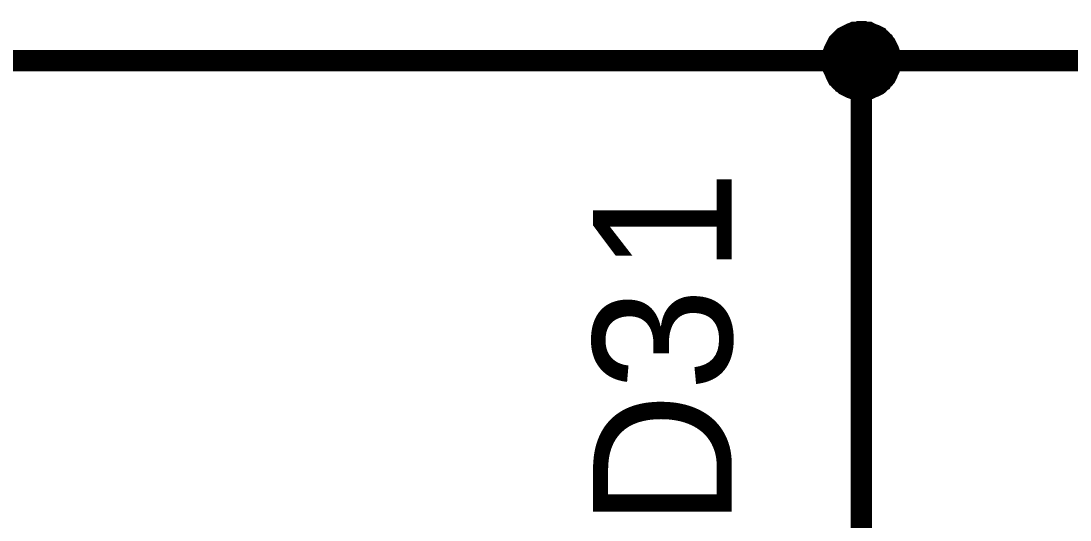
# Model space of a CAD drawing. Header units: millimetres. Extents: x 0 to 20.9, y 0 to 9.5.
# Drawn here: x 10.535 to 11.116, y 7.445 to 7.722 of the extents above; entities that cross this region are included whole.
import ezdxf

# ---------------------------------------------------------------- set-up
doc = ezdxf.new("R2010")
doc.units = ezdxf.units.MM
doc.header["$MEASUREMENT"] = 0
doc.layers.add('Sheet', color=255, linetype='Continuous')

msp = doc.modelspace()

# ---------------------------------------------------------------- linework, layer by layer
at = {"layer": 'Sheet'}
for points, const_width in [([(10.98025, 7.69974), (10.98025, 7.701), (10.98025, 7.70183), (10.98066, 7.70267), (10.98066, 7.70392), (10.98066, 7.70476), (10.98108, 7.70559), (10.9815, 7.70685), (10.98192, 7.70768), (10.98233, 7.70852), (10.98275, 7.70935), (10.98317, 7.71019), (10.98359, 7.71102), (10.984, 7.71186), (10.98484, 7.71269), (10.98526, 7.71311), (10.98609, 7.71395), (10.98693, 7.71478), (10.98735, 7.7152), (10.98818, 7.71603), (10.98902, 7.71645), (10.98985, 7.71687), (10.99069, 7.71729), (10.99152, 7.71771), (10.99236, 7.71812), (10.99319, 7.71854), (10.99445, 7.71896), (10.99528, 7.71938), (10.99612, 7.71938), (10.99737, 7.71938), (10.99821, 7.71979), (10.99904, 7.71979), (11.00029, 7.71979)], 0.0039), ([(10.98025, 7.69974), (10.98025, 7.701), (10.98025, 7.70183), (10.98066, 7.70267), (10.98066, 7.70392), (10.98066, 7.70476), (10.98108, 7.70559), (10.9815, 7.70685), (10.98192, 7.70768), (10.98233, 7.70852), (10.98275, 7.70935), (10.98317, 7.71019), (10.98359, 7.71102), (10.984, 7.71186), (10.98484, 7.71269), (10.98526, 7.71311), (10.98609, 7.71395), (10.98693, 7.71478), (10.98735, 7.7152), (10.98818, 7.71603), (10.98902, 7.71645), (10.98985, 7.71687), (10.99069, 7.71729), (10.99152, 7.71771), (10.99236, 7.71812), (10.99319, 7.71854), (10.99445, 7.71896), (10.99528, 7.71938), (10.99612, 7.71938), (10.99737, 7.71938), (10.99821, 7.71979), (10.99904, 7.71979), (11.00029, 7.71979)], 0.0039), ([(10.98025, 7.69974), (10.98025, 7.701), (10.98025, 7.70183), (10.98066, 7.70267), (10.98066, 7.70392), (10.98066, 7.70476), (10.98108, 7.70559), (10.9815, 7.70685), (10.98192, 7.70768), (10.98233, 7.70852), (10.98275, 7.70935), (10.98317, 7.71019), (10.98359, 7.71102), (10.984, 7.71186), (10.98484, 7.71269), (10.98526, 7.71311), (10.98609, 7.71395), (10.98693, 7.71478), (10.98735, 7.7152), (10.98818, 7.71603), (10.98902, 7.71645), (10.98985, 7.71687), (10.99069, 7.71729), (10.99152, 7.71771), (10.99236, 7.71812), (10.99319, 7.71854), (10.99445, 7.71896), (10.99528, 7.71938), (10.99612, 7.71938), (10.99737, 7.71938), (10.99821, 7.71979), (10.99904, 7.71979), (11.00029, 7.71979)], 0.0039), ([(10.98025, 7.69974), (10.98025, 7.701), (10.98025, 7.70183), (10.98066, 7.70267), (10.98066, 7.70392), (10.98066, 7.70476), (10.98108, 7.70559), (10.9815, 7.70685), (10.98192, 7.70768), (10.98233, 7.70852), (10.98275, 7.70935), (10.98317, 7.71019), (10.98359, 7.71102), (10.984, 7.71186), (10.98484, 7.71269), (10.98526, 7.71311), (10.98609, 7.71395), (10.98693, 7.71478), (10.98735, 7.7152), (10.98818, 7.71603), (10.98902, 7.71645), (10.98985, 7.71687), (10.99069, 7.71729), (10.99152, 7.71771), (10.99236, 7.71812), (10.99319, 7.71854), (10.99445, 7.71896), (10.99528, 7.71938), (10.99612, 7.71938), (10.99737, 7.71938), (10.99821, 7.71979), (10.99904, 7.71979), (11.00029, 7.71979)], 0.0039), ([(10.98025, 7.69974), (10.98025, 7.701), (10.98025, 7.70183), (10.98066, 7.70267), (10.98066, 7.70392), (10.98066, 7.70476), (10.98108, 7.70559), (10.9815, 7.70685), (10.98192, 7.70768), (10.98233, 7.70852), (10.98275, 7.70935), (10.98317, 7.71019), (10.98359, 7.71102), (10.984, 7.71186), (10.98484, 7.71269), (10.98526, 7.71311), (10.98609, 7.71395), (10.98693, 7.71478), (10.98735, 7.7152), (10.98818, 7.71603), (10.98902, 7.71645), (10.98985, 7.71687), (10.99069, 7.71729), (10.99152, 7.71771), (10.99236, 7.71812), (10.99319, 7.71854), (10.99445, 7.71896), (10.99528, 7.71938), (10.99612, 7.71938), (10.99737, 7.71938), (10.99821, 7.71979), (10.99904, 7.71979), (11.00029, 7.71979)], 0.0039), ([(10.98025, 7.69974), (10.98025, 7.701), (10.98025, 7.70183), (10.98066, 7.70267), (10.98066, 7.70392), (10.98066, 7.70476), (10.98108, 7.70559), (10.9815, 7.70685), (10.98192, 7.70768), (10.98233, 7.70852), (10.98275, 7.70935), (10.98317, 7.71019), (10.98359, 7.71102), (10.984, 7.71186), (10.98484, 7.71269), (10.98526, 7.71311), (10.98609, 7.71395), (10.98693, 7.71478), (10.98735, 7.7152), (10.98818, 7.71603), (10.98902, 7.71645), (10.98985, 7.71687), (10.99069, 7.71729), (10.99152, 7.71771), (10.99236, 7.71812), (10.99319, 7.71854), (10.99445, 7.71896), (10.99528, 7.71938), (10.99612, 7.71938), (10.99737, 7.71938), (10.99821, 7.71979), (10.99904, 7.71979), (11.00029, 7.71979)], 0.0039), ([(10.98025, 7.69974), (10.98025, 7.701), (10.98025, 7.70183), (10.98066, 7.70267), (10.98066, 7.70392), (10.98066, 7.70476), (10.98108, 7.70559), (10.9815, 7.70685), (10.98192, 7.70768), (10.98233, 7.70852), (10.98275, 7.70935), (10.98317, 7.71019), (10.98359, 7.71102), (10.984, 7.71186), (10.98484, 7.71269), (10.98526, 7.71311), (10.98609, 7.71395), (10.98693, 7.71478), (10.98735, 7.7152), (10.98818, 7.71603), (10.98902, 7.71645), (10.98985, 7.71687), (10.99069, 7.71729), (10.99152, 7.71771), (10.99236, 7.71812), (10.99319, 7.71854), (10.99445, 7.71896), (10.99528, 7.71938), (10.99612, 7.71938), (10.99737, 7.71938), (10.99821, 7.71979), (10.99904, 7.71979), (11.00029, 7.71979)], 0.0039), ([(10.98025, 7.69974), (10.98025, 7.701), (10.98025, 7.70183), (10.98066, 7.70267), (10.98066, 7.70392), (10.98066, 7.70476), (10.98108, 7.70559), (10.9815, 7.70685), (10.98192, 7.70768), (10.98233, 7.70852), (10.98275, 7.70935), (10.98317, 7.71019), (10.98359, 7.71102), (10.984, 7.71186), (10.98484, 7.71269), (10.98526, 7.71311), (10.98609, 7.71395), (10.98693, 7.71478), (10.98735, 7.7152), (10.98818, 7.71603), (10.98902, 7.71645), (10.98985, 7.71687), (10.99069, 7.71729), (10.99152, 7.71771), (10.99236, 7.71812), (10.99319, 7.71854), (10.99445, 7.71896), (10.99528, 7.71938), (10.99612, 7.71938), (10.99737, 7.71938), (10.99821, 7.71979), (10.99904, 7.71979), (11.00029, 7.71979)], 0.0039), ([(11.00029, 7.71979), (11.00029, 7.71979)], 0.0039), ([(11.00029, 7.71979), (11.00113, 7.71979), (11.00238, 7.71979), (11.00322, 7.71938), (11.00447, 7.71938), (11.00531, 7.71938), (11.00614, 7.71896), (11.00698, 7.71854), (11.00781, 7.71812), (11.00907, 7.71771), (11.0099, 7.71729), (11.01074, 7.71687), (11.01157, 7.71645), (11.01241, 7.71603), (11.01283, 7.7152), (11.01366, 7.71478), (11.0145, 7.71395), (11.01491, 7.71311), (11.01575, 7.71269), (11.01617, 7.71186), (11.017, 7.71102), (11.01742, 7.71019), (11.01784, 7.70935), (11.01826, 7.70852), (11.01867, 7.70768), (11.01909, 7.70685), (11.01951, 7.70559), (11.01951, 7.70476), (11.01993, 7.70392), (11.01993, 7.70267), (11.02034, 7.70183), (11.02034, 7.701), (11.02034, 7.69974)], 0.0039), ([(11.00029, 7.71979), (11.00029, 7.71979)], 0.0039), ([(11.00029, 7.71979), (11.00113, 7.71979), (11.00238, 7.71979), (11.00322, 7.71938), (11.00447, 7.71938), (11.00531, 7.71938), (11.00614, 7.71896), (11.00698, 7.71854), (11.00781, 7.71812), (11.00907, 7.71771), (11.0099, 7.71729), (11.01074, 7.71687), (11.01157, 7.71645), (11.01241, 7.71603), (11.01283, 7.7152), (11.01366, 7.71478), (11.0145, 7.71395), (11.01491, 7.71311), (11.01575, 7.71269), (11.01617, 7.71186), (11.017, 7.71102), (11.01742, 7.71019), (11.01784, 7.70935), (11.01826, 7.70852), (11.01867, 7.70768), (11.01909, 7.70685), (11.01951, 7.70559), (11.01951, 7.70476), (11.01993, 7.70392), (11.01993, 7.70267), (11.02034, 7.70183), (11.02034, 7.701), (11.02034, 7.69974)], 0.0039), ([(11.00029, 7.71979), (11.00029, 7.71979)], 0.0039), ([(11.00029, 7.71979), (11.00113, 7.71979), (11.00238, 7.71979), (11.00322, 7.71938), (11.00447, 7.71938), (11.00531, 7.71938), (11.00614, 7.71896), (11.00698, 7.71854), (11.00781, 7.71812), (11.00907, 7.71771), (11.0099, 7.71729), (11.01074, 7.71687), (11.01157, 7.71645), (11.01241, 7.71603), (11.01283, 7.7152), (11.01366, 7.71478), (11.0145, 7.71395), (11.01491, 7.71311), (11.01575, 7.71269), (11.01617, 7.71186), (11.017, 7.71102), (11.01742, 7.71019), (11.01784, 7.70935), (11.01826, 7.70852), (11.01867, 7.70768), (11.01909, 7.70685), (11.01951, 7.70559), (11.01951, 7.70476), (11.01993, 7.70392), (11.01993, 7.70267), (11.02034, 7.70183), (11.02034, 7.701), (11.02034, 7.69974)], 0.0039), ([(11.00029, 7.71979), (11.00029, 7.71979)], 0.0039), ([(11.00029, 7.71979), (11.00113, 7.71979), (11.00238, 7.71979), (11.00322, 7.71938), (11.00447, 7.71938), (11.00531, 7.71938), (11.00614, 7.71896), (11.00698, 7.71854), (11.00781, 7.71812), (11.00907, 7.71771), (11.0099, 7.71729), (11.01074, 7.71687), (11.01157, 7.71645), (11.01241, 7.71603), (11.01283, 7.7152), (11.01366, 7.71478), (11.0145, 7.71395), (11.01491, 7.71311), (11.01575, 7.71269), (11.01617, 7.71186), (11.017, 7.71102), (11.01742, 7.71019), (11.01784, 7.70935), (11.01826, 7.70852), (11.01867, 7.70768), (11.01909, 7.70685), (11.01951, 7.70559), (11.01951, 7.70476), (11.01993, 7.70392), (11.01993, 7.70267), (11.02034, 7.70183), (11.02034, 7.701), (11.02034, 7.69974)], 0.0039), ([(11.00029, 7.71979), (11.00029, 7.71979)], 0.0039), ([(11.00029, 7.71979), (11.00113, 7.71979), (11.00238, 7.71979), (11.00322, 7.71938), (11.00447, 7.71938), (11.00531, 7.71938), (11.00614, 7.71896), (11.00698, 7.71854), (11.00781, 7.71812), (11.00907, 7.71771), (11.0099, 7.71729), (11.01074, 7.71687), (11.01157, 7.71645), (11.01241, 7.71603), (11.01283, 7.7152), (11.01366, 7.71478), (11.0145, 7.71395), (11.01491, 7.71311), (11.01575, 7.71269), (11.01617, 7.71186), (11.017, 7.71102), (11.01742, 7.71019), (11.01784, 7.70935), (11.01826, 7.70852), (11.01867, 7.70768), (11.01909, 7.70685), (11.01951, 7.70559), (11.01951, 7.70476), (11.01993, 7.70392), (11.01993, 7.70267), (11.02034, 7.70183), (11.02034, 7.701), (11.02034, 7.69974)], 0.0039), ([(11.00029, 7.71979), (11.00029, 7.71979)], 0.0039), ([(11.00029, 7.71979), (11.00113, 7.71979), (11.00238, 7.71979), (11.00322, 7.71938), (11.00447, 7.71938), (11.00531, 7.71938), (11.00614, 7.71896), (11.00698, 7.71854), (11.00781, 7.71812), (11.00907, 7.71771), (11.0099, 7.71729), (11.01074, 7.71687), (11.01157, 7.71645), (11.01241, 7.71603), (11.01283, 7.7152), (11.01366, 7.71478), (11.0145, 7.71395), (11.01491, 7.71311), (11.01575, 7.71269), (11.01617, 7.71186), (11.017, 7.71102), (11.01742, 7.71019), (11.01784, 7.70935), (11.01826, 7.70852), (11.01867, 7.70768), (11.01909, 7.70685), (11.01951, 7.70559), (11.01951, 7.70476), (11.01993, 7.70392), (11.01993, 7.70267), (11.02034, 7.70183), (11.02034, 7.701), (11.02034, 7.69974)], 0.0039), ([(11.00029, 7.71979), (11.00029, 7.71979)], 0.0039), ([(11.00029, 7.71979), (11.00113, 7.71979), (11.00238, 7.71979), (11.00322, 7.71938), (11.00447, 7.71938), (11.00531, 7.71938), (11.00614, 7.71896), (11.00698, 7.71854), (11.00781, 7.71812), (11.00907, 7.71771), (11.0099, 7.71729), (11.01074, 7.71687), (11.01157, 7.71645), (11.01241, 7.71603), (11.01283, 7.7152), (11.01366, 7.71478), (11.0145, 7.71395), (11.01491, 7.71311), (11.01575, 7.71269), (11.01617, 7.71186), (11.017, 7.71102), (11.01742, 7.71019), (11.01784, 7.70935), (11.01826, 7.70852), (11.01867, 7.70768), (11.01909, 7.70685), (11.01951, 7.70559), (11.01951, 7.70476), (11.01993, 7.70392), (11.01993, 7.70267), (11.02034, 7.70183), (11.02034, 7.701), (11.02034, 7.69974)], 0.0039), ([(11.00029, 7.71979), (11.00029, 7.71979)], 0.0039), ([(11.00029, 7.71979), (11.00113, 7.71979), (11.00238, 7.71979), (11.00322, 7.71938), (11.00447, 7.71938), (11.00531, 7.71938), (11.00614, 7.71896), (11.00698, 7.71854), (11.00781, 7.71812), (11.00907, 7.71771), (11.0099, 7.71729), (11.01074, 7.71687), (11.01157, 7.71645), (11.01241, 7.71603), (11.01283, 7.7152), (11.01366, 7.71478), (11.0145, 7.71395), (11.01491, 7.71311), (11.01575, 7.71269), (11.01617, 7.71186), (11.017, 7.71102), (11.01742, 7.71019), (11.01784, 7.70935), (11.01826, 7.70852), (11.01867, 7.70768), (11.01909, 7.70685), (11.01951, 7.70559), (11.01951, 7.70476), (11.01993, 7.70392), (11.01993, 7.70267), (11.02034, 7.70183), (11.02034, 7.701), (11.02034, 7.69974)], 0.0039), ([(10.40049, 7.69974), (11.00029, 7.69974), (11.40044, 7.69974), (12.00025, 7.69974), (12.40039, 7.69974), (13.0002, 7.69974), (13.40034, 7.69974), (14.00015, 7.69974), (14.40029, 7.69974), (15.0001, 7.69974), (15.40025, 7.69974), (16.00005, 7.69974), (16.4002, 7.69974), (17, 7.69974), (17.40015, 7.69974), (17.99995, 7.69974), (18.4001, 7.69974), (18.4001, 7.49925)], 0.0118), ([(11.00029, 7.6797), (10.99904, 7.6797), (10.99821, 7.6797), (10.99737, 7.68011), (10.99612, 7.68011), (10.99528, 7.68053), (10.99445, 7.68053), (10.99319, 7.68095), (10.99236, 7.68137), (10.99152, 7.68178), (10.99069, 7.6822), (10.98985, 7.68262), (10.98902, 7.68304), (10.98818, 7.68387), (10.98735, 7.68429), (10.98693, 7.68513), (10.98609, 7.68554), (10.98526, 7.68638), (10.98484, 7.68721), (10.984, 7.68763), (10.98359, 7.68847), (10.98317, 7.6893), (10.98275, 7.69014), (10.98233, 7.69097), (10.98192, 7.69223), (10.9815, 7.69306), (10.98108, 7.6939), (10.98066, 7.69473), (10.98066, 7.69557), (10.98066, 7.69682), (10.98025, 7.69766), (10.98025, 7.69891), (10.98025, 7.69974)], 0.0039), ([(10.98025, 7.69974), (10.98025, 7.69974)], 0.0039), ([(11.00029, 7.6797), (10.99904, 7.6797), (10.99821, 7.6797), (10.99737, 7.68011), (10.99612, 7.68011), (10.99528, 7.68053), (10.99445, 7.68053), (10.99319, 7.68095), (10.99236, 7.68137), (10.99152, 7.68178), (10.99069, 7.6822), (10.98985, 7.68262), (10.98902, 7.68304), (10.98818, 7.68387), (10.98735, 7.68429), (10.98693, 7.68513), (10.98609, 7.68554), (10.98526, 7.68638), (10.98484, 7.68721), (10.984, 7.68763), (10.98359, 7.68847), (10.98317, 7.6893), (10.98275, 7.69014), (10.98233, 7.69097), (10.98192, 7.69223), (10.9815, 7.69306), (10.98108, 7.6939), (10.98066, 7.69473), (10.98066, 7.69557), (10.98066, 7.69682), (10.98025, 7.69766), (10.98025, 7.69891), (10.98025, 7.69974)], 0.0039), ([(10.98025, 7.69974), (10.98025, 7.69974)], 0.0039), ([(11.00029, 7.6797), (10.99904, 7.6797), (10.99821, 7.6797), (10.99737, 7.68011), (10.99612, 7.68011), (10.99528, 7.68053), (10.99445, 7.68053), (10.99319, 7.68095), (10.99236, 7.68137), (10.99152, 7.68178), (10.99069, 7.6822), (10.98985, 7.68262), (10.98902, 7.68304), (10.98818, 7.68387), (10.98735, 7.68429), (10.98693, 7.68513), (10.98609, 7.68554), (10.98526, 7.68638), (10.98484, 7.68721), (10.984, 7.68763), (10.98359, 7.68847), (10.98317, 7.6893), (10.98275, 7.69014), (10.98233, 7.69097), (10.98192, 7.69223), (10.9815, 7.69306), (10.98108, 7.6939), (10.98066, 7.69473), (10.98066, 7.69557), (10.98066, 7.69682), (10.98025, 7.69766), (10.98025, 7.69891), (10.98025, 7.69974)], 0.0039), ([(10.98025, 7.69974), (10.98025, 7.69974)], 0.0039), ([(11.00029, 7.6797), (10.99904, 7.6797), (10.99821, 7.6797), (10.99737, 7.68011), (10.99612, 7.68011), (10.99528, 7.68053), (10.99445, 7.68053), (10.99319, 7.68095), (10.99236, 7.68137), (10.99152, 7.68178), (10.99069, 7.6822), (10.98985, 7.68262), (10.98902, 7.68304), (10.98818, 7.68387), (10.98735, 7.68429), (10.98693, 7.68513), (10.98609, 7.68554), (10.98526, 7.68638), (10.98484, 7.68721), (10.984, 7.68763), (10.98359, 7.68847), (10.98317, 7.6893), (10.98275, 7.69014), (10.98233, 7.69097), (10.98192, 7.69223), (10.9815, 7.69306), (10.98108, 7.6939), (10.98066, 7.69473), (10.98066, 7.69557), (10.98066, 7.69682), (10.98025, 7.69766), (10.98025, 7.69891), (10.98025, 7.69974)], 0.0039), ([(10.98025, 7.69974), (10.98025, 7.69974)], 0.0039), ([(11.00029, 7.6797), (10.99904, 7.6797), (10.99821, 7.6797), (10.99737, 7.68011), (10.99612, 7.68011), (10.99528, 7.68053), (10.99445, 7.68053), (10.99319, 7.68095), (10.99236, 7.68137), (10.99152, 7.68178), (10.99069, 7.6822), (10.98985, 7.68262), (10.98902, 7.68304), (10.98818, 7.68387), (10.98735, 7.68429), (10.98693, 7.68513), (10.98609, 7.68554), (10.98526, 7.68638), (10.98484, 7.68721), (10.984, 7.68763), (10.98359, 7.68847), (10.98317, 7.6893), (10.98275, 7.69014), (10.98233, 7.69097), (10.98192, 7.69223), (10.9815, 7.69306), (10.98108, 7.6939), (10.98066, 7.69473), (10.98066, 7.69557), (10.98066, 7.69682), (10.98025, 7.69766), (10.98025, 7.69891), (10.98025, 7.69974)], 0.0039), ([(10.98025, 7.69974), (10.98025, 7.69974)], 0.0039), ([(11.00029, 7.6797), (10.99904, 7.6797), (10.99821, 7.6797), (10.99737, 7.68011), (10.99612, 7.68011), (10.99528, 7.68053), (10.99445, 7.68053), (10.99319, 7.68095), (10.99236, 7.68137), (10.99152, 7.68178), (10.99069, 7.6822), (10.98985, 7.68262), (10.98902, 7.68304), (10.98818, 7.68387), (10.98735, 7.68429), (10.98693, 7.68513), (10.98609, 7.68554), (10.98526, 7.68638), (10.98484, 7.68721), (10.984, 7.68763), (10.98359, 7.68847), (10.98317, 7.6893), (10.98275, 7.69014), (10.98233, 7.69097), (10.98192, 7.69223), (10.9815, 7.69306), (10.98108, 7.6939), (10.98066, 7.69473), (10.98066, 7.69557), (10.98066, 7.69682), (10.98025, 7.69766), (10.98025, 7.69891), (10.98025, 7.69974)], 0.0039), ([(10.98025, 7.69974), (10.98025, 7.69974)], 0.0039), ([(11.00029, 7.6797), (10.99904, 7.6797), (10.99821, 7.6797), (10.99737, 7.68011), (10.99612, 7.68011), (10.99528, 7.68053), (10.99445, 7.68053), (10.99319, 7.68095), (10.99236, 7.68137), (10.99152, 7.68178), (10.99069, 7.6822), (10.98985, 7.68262), (10.98902, 7.68304), (10.98818, 7.68387), (10.98735, 7.68429), (10.98693, 7.68513), (10.98609, 7.68554), (10.98526, 7.68638), (10.98484, 7.68721), (10.984, 7.68763), (10.98359, 7.68847), (10.98317, 7.6893), (10.98275, 7.69014), (10.98233, 7.69097), (10.98192, 7.69223), (10.9815, 7.69306), (10.98108, 7.6939), (10.98066, 7.69473), (10.98066, 7.69557), (10.98066, 7.69682), (10.98025, 7.69766), (10.98025, 7.69891), (10.98025, 7.69974)], 0.0039), ([(10.98025, 7.69974), (10.98025, 7.69974)], 0.0039), ([(11.00029, 7.6797), (10.99904, 7.6797), (10.99821, 7.6797), (10.99737, 7.68011), (10.99612, 7.68011), (10.99528, 7.68053), (10.99445, 7.68053), (10.99319, 7.68095), (10.99236, 7.68137), (10.99152, 7.68178), (10.99069, 7.6822), (10.98985, 7.68262), (10.98902, 7.68304), (10.98818, 7.68387), (10.98735, 7.68429), (10.98693, 7.68513), (10.98609, 7.68554), (10.98526, 7.68638), (10.98484, 7.68721), (10.984, 7.68763), (10.98359, 7.68847), (10.98317, 7.6893), (10.98275, 7.69014), (10.98233, 7.69097), (10.98192, 7.69223), (10.9815, 7.69306), (10.98108, 7.6939), (10.98066, 7.69473), (10.98066, 7.69557), (10.98066, 7.69682), (10.98025, 7.69766), (10.98025, 7.69891), (10.98025, 7.69974)], 0.0039), ([(10.98025, 7.69974), (10.98025, 7.69974)], 0.0039), ([(11.00029, 7.69974), (11.00029, 7.49967)], 0.0118), ([(11.02034, 7.69974), (11.02034, 7.69891), (11.02034, 7.69766), (11.01993, 7.69682), (11.01993, 7.69557), (11.01951, 7.69473), (11.01951, 7.6939), (11.01909, 7.69306), (11.01867, 7.69223), (11.01826, 7.69097), (11.01784, 7.69014), (11.01742, 7.6893), (11.017, 7.68847), (11.01617, 7.68763), (11.01575, 7.68721), (11.01491, 7.68638), (11.0145, 7.68554), (11.01366, 7.68513), (11.01283, 7.68429), (11.01241, 7.68387), (11.01157, 7.68304), (11.01074, 7.68262), (11.0099, 7.6822), (11.00907, 7.68178), (11.00781, 7.68137), (11.00698, 7.68095), (11.00614, 7.68053), (11.00531, 7.68053), (11.00447, 7.68011), (11.00322, 7.68011), (11.00238, 7.6797), (11.00113, 7.6797), (11.00029, 7.6797)], 0.0039), ([(11.02034, 7.69974), (11.02034, 7.69891), (11.02034, 7.69766), (11.01993, 7.69682), (11.01993, 7.69557), (11.01951, 7.69473), (11.01951, 7.6939), (11.01909, 7.69306), (11.01867, 7.69223), (11.01826, 7.69097), (11.01784, 7.69014), (11.01742, 7.6893), (11.017, 7.68847), (11.01617, 7.68763), (11.01575, 7.68721), (11.01491, 7.68638), (11.0145, 7.68554), (11.01366, 7.68513), (11.01283, 7.68429), (11.01241, 7.68387), (11.01157, 7.68304), (11.01074, 7.68262), (11.0099, 7.6822), (11.00907, 7.68178), (11.00781, 7.68137), (11.00698, 7.68095), (11.00614, 7.68053), (11.00531, 7.68053), (11.00447, 7.68011), (11.00322, 7.68011), (11.00238, 7.6797), (11.00113, 7.6797), (11.00029, 7.6797)], 0.0039), ([(11.02034, 7.69974), (11.02034, 7.69891), (11.02034, 7.69766), (11.01993, 7.69682), (11.01993, 7.69557), (11.01951, 7.69473), (11.01951, 7.6939), (11.01909, 7.69306), (11.01867, 7.69223), (11.01826, 7.69097), (11.01784, 7.69014), (11.01742, 7.6893), (11.017, 7.68847), (11.01617, 7.68763), (11.01575, 7.68721), (11.01491, 7.68638), (11.0145, 7.68554), (11.01366, 7.68513), (11.01283, 7.68429), (11.01241, 7.68387), (11.01157, 7.68304), (11.01074, 7.68262), (11.0099, 7.6822), (11.00907, 7.68178), (11.00781, 7.68137), (11.00698, 7.68095), (11.00614, 7.68053), (11.00531, 7.68053), (11.00447, 7.68011), (11.00322, 7.68011), (11.00238, 7.6797), (11.00113, 7.6797), (11.00029, 7.6797)], 0.0039), ([(11.02034, 7.69974), (11.02034, 7.69891), (11.02034, 7.69766), (11.01993, 7.69682), (11.01993, 7.69557), (11.01951, 7.69473), (11.01951, 7.6939), (11.01909, 7.69306), (11.01867, 7.69223), (11.01826, 7.69097), (11.01784, 7.69014), (11.01742, 7.6893), (11.017, 7.68847), (11.01617, 7.68763), (11.01575, 7.68721), (11.01491, 7.68638), (11.0145, 7.68554), (11.01366, 7.68513), (11.01283, 7.68429), (11.01241, 7.68387), (11.01157, 7.68304), (11.01074, 7.68262), (11.0099, 7.6822), (11.00907, 7.68178), (11.00781, 7.68137), (11.00698, 7.68095), (11.00614, 7.68053), (11.00531, 7.68053), (11.00447, 7.68011), (11.00322, 7.68011), (11.00238, 7.6797), (11.00113, 7.6797), (11.00029, 7.6797)], 0.0039), ([(11.02034, 7.69974), (11.02034, 7.69891), (11.02034, 7.69766), (11.01993, 7.69682), (11.01993, 7.69557), (11.01951, 7.69473), (11.01951, 7.6939), (11.01909, 7.69306), (11.01867, 7.69223), (11.01826, 7.69097), (11.01784, 7.69014), (11.01742, 7.6893), (11.017, 7.68847), (11.01617, 7.68763), (11.01575, 7.68721), (11.01491, 7.68638), (11.0145, 7.68554), (11.01366, 7.68513), (11.01283, 7.68429), (11.01241, 7.68387), (11.01157, 7.68304), (11.01074, 7.68262), (11.0099, 7.6822), (11.00907, 7.68178), (11.00781, 7.68137), (11.00698, 7.68095), (11.00614, 7.68053), (11.00531, 7.68053), (11.00447, 7.68011), (11.00322, 7.68011), (11.00238, 7.6797), (11.00113, 7.6797), (11.00029, 7.6797)], 0.0039), ([(11.02034, 7.69974), (11.02034, 7.69891), (11.02034, 7.69766), (11.01993, 7.69682), (11.01993, 7.69557), (11.01951, 7.69473), (11.01951, 7.6939), (11.01909, 7.69306), (11.01867, 7.69223), (11.01826, 7.69097), (11.01784, 7.69014), (11.01742, 7.6893), (11.017, 7.68847), (11.01617, 7.68763), (11.01575, 7.68721), (11.01491, 7.68638), (11.0145, 7.68554), (11.01366, 7.68513), (11.01283, 7.68429), (11.01241, 7.68387), (11.01157, 7.68304), (11.01074, 7.68262), (11.0099, 7.6822), (11.00907, 7.68178), (11.00781, 7.68137), (11.00698, 7.68095), (11.00614, 7.68053), (11.00531, 7.68053), (11.00447, 7.68011), (11.00322, 7.68011), (11.00238, 7.6797), (11.00113, 7.6797), (11.00029, 7.6797)], 0.0039), ([(11.02034, 7.69974), (11.02034, 7.69891), (11.02034, 7.69766), (11.01993, 7.69682), (11.01993, 7.69557), (11.01951, 7.69473), (11.01951, 7.6939), (11.01909, 7.69306), (11.01867, 7.69223), (11.01826, 7.69097), (11.01784, 7.69014), (11.01742, 7.6893), (11.017, 7.68847), (11.01617, 7.68763), (11.01575, 7.68721), (11.01491, 7.68638), (11.0145, 7.68554), (11.01366, 7.68513), (11.01283, 7.68429), (11.01241, 7.68387), (11.01157, 7.68304), (11.01074, 7.68262), (11.0099, 7.6822), (11.00907, 7.68178), (11.00781, 7.68137), (11.00698, 7.68095), (11.00614, 7.68053), (11.00531, 7.68053), (11.00447, 7.68011), (11.00322, 7.68011), (11.00238, 7.6797), (11.00113, 7.6797), (11.00029, 7.6797)], 0.0039), ([(11.02034, 7.69974), (11.02034, 7.69891), (11.02034, 7.69766), (11.01993, 7.69682), (11.01993, 7.69557), (11.01951, 7.69473), (11.01951, 7.6939), (11.01909, 7.69306), (11.01867, 7.69223), (11.01826, 7.69097), (11.01784, 7.69014), (11.01742, 7.6893), (11.017, 7.68847), (11.01617, 7.68763), (11.01575, 7.68721), (11.01491, 7.68638), (11.0145, 7.68554), (11.01366, 7.68513), (11.01283, 7.68429), (11.01241, 7.68387), (11.01157, 7.68304), (11.01074, 7.68262), (11.0099, 7.6822), (11.00907, 7.68178), (11.00781, 7.68137), (11.00698, 7.68095), (11.00614, 7.68053), (11.00531, 7.68053), (11.00447, 7.68011), (11.00322, 7.68011), (11.00238, 7.6797), (11.00113, 7.6797), (11.00029, 7.6797)], 0.0039), ([(11.02034, 7.69974), (11.02034, 7.69974), (11.02034, 7.69974), (11.02034, 7.69974), (11.02034, 7.69974), (11.02034, 7.69974), (11.02034, 7.69974), (11.02034, 7.69974), (11.02034, 7.69974), (11.02034, 7.69974), (11.02034, 7.69974), (11.02034, 7.69974), (11.02034, 7.69974), (11.02034, 7.69974), (11.02034, 7.69974), (11.02034, 7.69974), (11.02034, 7.69974), (11.02034, 7.69974), (11.02034, 7.69974), (11.02034, 7.69974), (11.02034, 7.69974), (11.02034, 7.69974), (11.02034, 7.69974), (11.02034, 7.69974), (11.02034, 7.69974), (11.02034, 7.69974), (11.02034, 7.69974), (11.02034, 7.69974), (11.02034, 7.69974), (11.02034, 7.69974), (11.02034, 7.69974), (11.02034, 7.69974), (11.02034, 7.69974)], 0.0039), ([(11.02034, 7.69974), (11.02034, 7.69974)], 0.0039), ([(11.02034, 7.69974), (11.02034, 7.69974), (11.02034, 7.69974), (11.02034, 7.69974), (11.02034, 7.69974), (11.02034, 7.69974), (11.02034, 7.69974), (11.02034, 7.69974), (11.02034, 7.69974), (11.02034, 7.69974), (11.02034, 7.69974), (11.02034, 7.69974), (11.02034, 7.69974), (11.02034, 7.69974), (11.02034, 7.69974), (11.02034, 7.69974), (11.02034, 7.69974), (11.02034, 7.69974), (11.02034, 7.69974), (11.02034, 7.69974), (11.02034, 7.69974), (11.02034, 7.69974), (11.02034, 7.69974), (11.02034, 7.69974), (11.02034, 7.69974), (11.02034, 7.69974), (11.02034, 7.69974), (11.02034, 7.69974), (11.02034, 7.69974), (11.02034, 7.69974), (11.02034, 7.69974), (11.02034, 7.69974), (11.02034, 7.69974)], 0.0039), ([(11.02034, 7.69974), (11.02034, 7.69974)], 0.0039), ([(11.02034, 7.69974), (11.02034, 7.69974), (11.02034, 7.69974), (11.02034, 7.69974), (11.02034, 7.69974), (11.02034, 7.69974), (11.02034, 7.69974), (11.02034, 7.69974), (11.02034, 7.69974), (11.02034, 7.69974), (11.02034, 7.69974), (11.02034, 7.69974), (11.02034, 7.69974), (11.02034, 7.69974), (11.02034, 7.69974), (11.02034, 7.69974), (11.02034, 7.69974), (11.02034, 7.69974), (11.02034, 7.69974), (11.02034, 7.69974), (11.02034, 7.69974), (11.02034, 7.69974), (11.02034, 7.69974), (11.02034, 7.69974), (11.02034, 7.69974), (11.02034, 7.69974), (11.02034, 7.69974), (11.02034, 7.69974), (11.02034, 7.69974), (11.02034, 7.69974), (11.02034, 7.69974), (11.02034, 7.69974), (11.02034, 7.69974)], 0.0039), ([(11.02034, 7.69974), (11.02034, 7.69974)], 0.0039), ([(11.02034, 7.69974), (11.02034, 7.69974), (11.02034, 7.69974), (11.02034, 7.69974), (11.02034, 7.69974), (11.02034, 7.69974), (11.02034, 7.69974), (11.02034, 7.69974), (11.02034, 7.69974), (11.02034, 7.69974), (11.02034, 7.69974), (11.02034, 7.69974), (11.02034, 7.69974), (11.02034, 7.69974), (11.02034, 7.69974), (11.02034, 7.69974), (11.02034, 7.69974), (11.02034, 7.69974), (11.02034, 7.69974), (11.02034, 7.69974), (11.02034, 7.69974), (11.02034, 7.69974), (11.02034, 7.69974), (11.02034, 7.69974), (11.02034, 7.69974), (11.02034, 7.69974), (11.02034, 7.69974), (11.02034, 7.69974), (11.02034, 7.69974), (11.02034, 7.69974), (11.02034, 7.69974), (11.02034, 7.69974), (11.02034, 7.69974)], 0.0039), ([(11.02034, 7.69974), (11.02034, 7.69974)], 0.0039), ([(11.02034, 7.69974), (11.02034, 7.69974), (11.02034, 7.69974), (11.02034, 7.69974), (11.02034, 7.69974), (11.02034, 7.69974), (11.02034, 7.69974), (11.02034, 7.69974), (11.02034, 7.69974), (11.02034, 7.69974), (11.02034, 7.69974), (11.02034, 7.69974), (11.02034, 7.69974), (11.02034, 7.69974), (11.02034, 7.69974), (11.02034, 7.69974), (11.02034, 7.69974), (11.02034, 7.69974), (11.02034, 7.69974), (11.02034, 7.69974), (11.02034, 7.69974), (11.02034, 7.69974), (11.02034, 7.69974), (11.02034, 7.69974), (11.02034, 7.69974), (11.02034, 7.69974), (11.02034, 7.69974), (11.02034, 7.69974), (11.02034, 7.69974), (11.02034, 7.69974), (11.02034, 7.69974), (11.02034, 7.69974), (11.02034, 7.69974)], 0.0039), ([(11.02034, 7.69974), (11.02034, 7.69974)], 0.0039), ([(11.02034, 7.69974), (11.02034, 7.69974), (11.02034, 7.69974), (11.02034, 7.69974), (11.02034, 7.69974), (11.02034, 7.69974), (11.02034, 7.69974), (11.02034, 7.69974), (11.02034, 7.69974), (11.02034, 7.69974), (11.02034, 7.69974), (11.02034, 7.69974), (11.02034, 7.69974), (11.02034, 7.69974), (11.02034, 7.69974), (11.02034, 7.69974), (11.02034, 7.69974), (11.02034, 7.69974), (11.02034, 7.69974), (11.02034, 7.69974), (11.02034, 7.69974), (11.02034, 7.69974), (11.02034, 7.69974), (11.02034, 7.69974), (11.02034, 7.69974), (11.02034, 7.69974), (11.02034, 7.69974), (11.02034, 7.69974), (11.02034, 7.69974), (11.02034, 7.69974), (11.02034, 7.69974), (11.02034, 7.69974), (11.02034, 7.69974)], 0.0039), ([(11.02034, 7.69974), (11.02034, 7.69974)], 0.0039), ([(11.02034, 7.69974), (11.02034, 7.69974), (11.02034, 7.69974), (11.02034, 7.69974), (11.02034, 7.69974), (11.02034, 7.69974), (11.02034, 7.69974), (11.02034, 7.69974), (11.02034, 7.69974), (11.02034, 7.69974), (11.02034, 7.69974), (11.02034, 7.69974), (11.02034, 7.69974), (11.02034, 7.69974), (11.02034, 7.69974), (11.02034, 7.69974), (11.02034, 7.69974), (11.02034, 7.69974), (11.02034, 7.69974), (11.02034, 7.69974), (11.02034, 7.69974), (11.02034, 7.69974), (11.02034, 7.69974), (11.02034, 7.69974), (11.02034, 7.69974), (11.02034, 7.69974), (11.02034, 7.69974), (11.02034, 7.69974), (11.02034, 7.69974), (11.02034, 7.69974), (11.02034, 7.69974), (11.02034, 7.69974), (11.02034, 7.69974)], 0.0039), ([(11.02034, 7.69974), (11.02034, 7.69974)], 0.0039), ([(11.02034, 7.69974), (11.02034, 7.69974), (11.02034, 7.69974), (11.02034, 7.69974), (11.02034, 7.69974), (11.02034, 7.69974), (11.02034, 7.69974), (11.02034, 7.69974), (11.02034, 7.69974), (11.02034, 7.69974), (11.02034, 7.69974), (11.02034, 7.69974), (11.02034, 7.69974), (11.02034, 7.69974), (11.02034, 7.69974), (11.02034, 7.69974), (11.02034, 7.69974), (11.02034, 7.69974), (11.02034, 7.69974), (11.02034, 7.69974), (11.02034, 7.69974), (11.02034, 7.69974), (11.02034, 7.69974), (11.02034, 7.69974), (11.02034, 7.69974), (11.02034, 7.69974), (11.02034, 7.69974), (11.02034, 7.69974), (11.02034, 7.69974), (11.02034, 7.69974), (11.02034, 7.69974), (11.02034, 7.69974), (11.02034, 7.69974)], 0.0039), ([(11.02034, 7.69974), (11.02034, 7.69974)], 0.0039), ([(11.00029, 7.40151), (11.00029, 7.49967)], 0.0118)]:
    msp.add_lwpolyline(points, dxfattribs=dict(at, const_width=const_width))
at = {"layer": 'Sheet', "const_width": 0.02}
msp.add_lwpolyline([(10.99, 7.7, 1), (11.01, 7.7, 1)], format="xyb", close=True, dxfattribs=at)

# ---------------------------------------------------------------- texts
at = {"layer": 'Sheet'}
for s, p in [('1', (10.92845, 7.58196)), ('3', (10.92845, 7.5168)), ('D', (10.92845, 7.44161))]:
    msp.add_text(s, height=0.07686, rotation=90, dxfattribs=at).set_placement(p)

doc.saveas('drawing.dxf')
